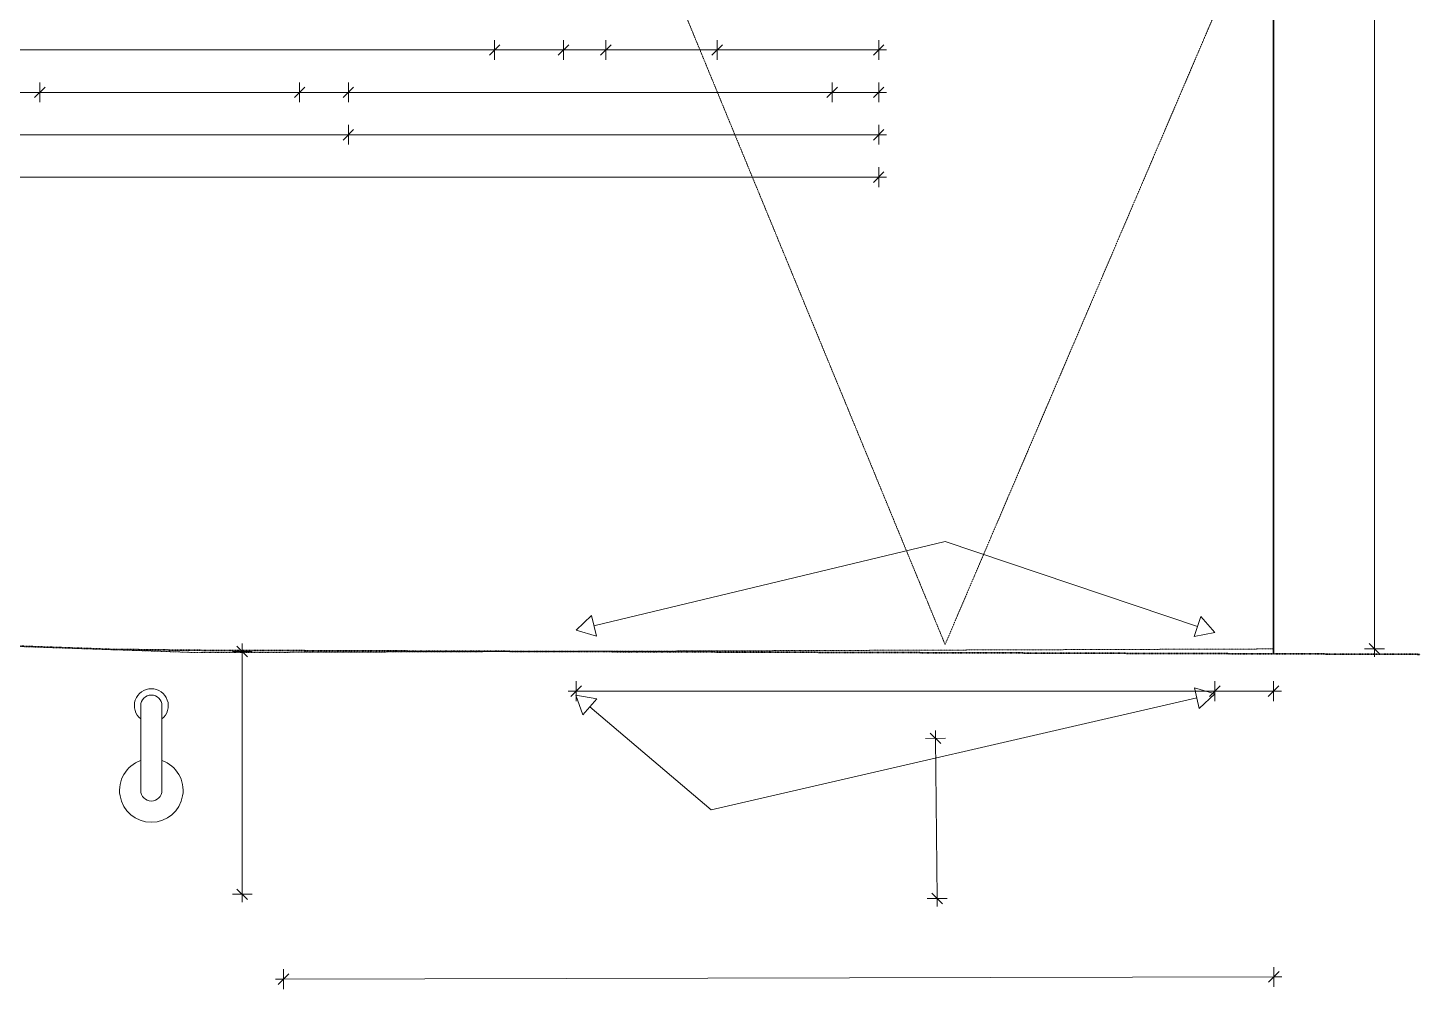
# Model space of a CAD drawing. Header units: metres. Extents: x 217015 to 311256, y -798315 to -742080.
# Drawn here: x 278048 to 291191, y -796991 to -787913 of the extents above; entities that cross this region are included whole.
import ezdxf

# ---------------------------------------------------------------- set-up
doc = ezdxf.new("R2010")
doc.units = ezdxf.units.M
doc.linetypes.add('pointillés', pattern=[0.5, 0.25, -0.25])
doc.linetypes.add('Tirets', pattern=[0.5, 0.25, -0.25])
for name, color, linetype in [('0._0. Rez-de-chaussée_1_Aménagement extérieurs constructions', 7, 'Continuous'), ('0._0. Rez-de-chaussée_1_Aménagement extérieurs démolitions', 7, 'Continuous'), ('0._0. Rez-de-chaussée_1_Equip _ égouttage', 7, 'Continuous'), ('0._0. Rez-de-chaussée_1_Zones', 7, 'Continuous'), ('cotations', 7, 'Continuous')]:
    doc.layers.add(name, color=color, linetype=linetype)

msp = doc.modelspace()

# ---------------------------------------------------------------- linework, layer by layer
at = {"layer": '0._0. Rez-de-chaussée_1_Aménagement extérieurs constructions', "color": 7, "linetype": 'Continuous', "lineweight": 18}
for p, q in [((286707, -792764), (283392, -793560)), ((286707, -792764), (289089, -793567)), ((283224, -793600), (283369, -793463)), ((283369, -793463), (283416, -793657)), ((289057, -793662), (289121, -793472)), ((289253, -793622), (289121, -793472)), ((283224, -793600), (283416, -793657)), ((289253, -793622), (289057, -793662))]:
    msp.add_line(p, q, dxfattribs=at)
at = {"layer": '0._0. Rez-de-chaussée_1_Aménagement extérieurs démolitions', "color": 251, "linetype": 'Continuous', "lineweight": 18}
for p, q in [((283221, -794213), (283418, -794249)), ((283221, -794213), (283288, -794401)), ((289106, -794339), (289061, -794144)), ((289253, -794202), (289061, -794144)), ((289253, -794202), (289106, -794339)), ((283418, -794249), (283288, -794401)), ((284498, -795297), (283353, -794325)), ((284498, -795297), (289084, -794241))]:
    msp.add_line(p, q, dxfattribs=at)
at = {"layer": '0._0. Rez-de-chaussée_1_Equip _ égouttage', "color": 7, "linetype": 'pointillés', "lineweight": 18}
for p, q in [((289806, -793778), (289783, -742080)), ((289806, -793778), (289783, -742080)), ((289806, -793778), (289783, -742080)), ((279658, -793813), (273806, -793608)), ((279658, -793813), (289806, -793778))]:
    msp.add_line(p, q, dxfattribs=at)
at = {"layer": '0._0. Rez-de-chaussée_1_Equip _ égouttage', "color": 8, "linetype": 'Tirets', "lineweight": 18}
for p, q in [((284252, -787780), (286707, -793736)), ((286707, -793736), (289252, -787780))]:
    msp.add_line(p, q, dxfattribs=at)
at = {"layer": '0._0. Rez-de-chaussée_1_Equip _ égouttage', "color": 8, "linetype": 'Continuous', "lineweight": 18}
for p, q in [((279114, -794314), (279114, -795114)), ((279314, -794314), (279314, -795114))]:
    msp.add_line(p, q, dxfattribs=at)
for centre, radius, start, end in [((279214, -794314), 160, 308.6822, 231.3178), ((279214, -794314), 100, 360, 180), ((279214, -795114), 300, 109.4712, 70.5288), ((279214, -795114), 100, 180, 360)]:
    msp.add_arc(centre, radius, start, end, dxfattribs=at)
at = {"layer": '0._0. Rez-de-chaussée_1_Zones', "color": 7, "linetype": 'Tirets', "lineweight": 35}
for p, q in [((289806, -793824), (289806, -742080)), ((278839, -793782), (273806, -793608)), ((279646, -793791), (278839, -793782)), ((289806, -793824), (279646, -793791)), ((291191, -793829), (289806, -793824))]:
    msp.add_line(p, q, dxfattribs=at)
at = {"layer": '0._0. Rez-de-chaussée_1_Zones', "color": 7, "linetype": 'Continuous', "lineweight": 35}
msp.add_line((289806, -793824), (289806, -742080), dxfattribs=at)
at = {"layer": 'cotations', "color": 251, "linetype": 'Continuous', "lineweight": 18}
for p, q in [((290760, -793778), (290760, -742080)), ((282455, -788216), (282455, -788028)), ((283105, -788216), (283105, -788028)), ((283505, -788216), (283505, -788028)), ((284555, -788216), (284555, -788028)), ((286080, -788216), (286080, -788028)), ((277756, -788122), (282455, -788122)), ((282505, -788072), (282405, -788172)), ((282455, -788122), (283105, -788122)), ((283155, -788072), (283055, -788172)), ((283105, -788122), (283505, -788122)), ((283555, -788072), (283455, -788172)), ((283505, -788122), (284555, -788122)), ((284605, -788072), (284505, -788172)), ((284555, -788122), (286080, -788122)), ((286030, -788172), (286130, -788072)), ((286080, -788122), (286155, -788122)), ((278161, -788616), (278161, -788428)), ((280614, -788616), (280614, -788428)), ((281074, -788616), (281074, -788428)), ((285640, -788616), (285640, -788428)), ((286080, -788616), (286080, -788428)), ((277701, -788522), (278161, -788522)), ((278211, -788472), (278111, -788572)), ((278161, -788522), (280614, -788522)), ((280664, -788472), (280564, -788572)), ((280614, -788522), (281074, -788522)), ((281124, -788472), (281024, -788572)), ((281074, -788522), (285640, -788522)), ((285690, -788472), (285590, -788572)), ((285640, -788522), (286080, -788522)), ((286030, -788572), (286130, -788472)), ((286080, -788522), (286155, -788522)), ((281074, -789016), (281074, -788828)), ((286080, -789016), (286080, -788828)), ((277701, -788922), (281074, -788922)), ((281124, -788872), (281024, -788972)), ((281074, -788922), (286080, -788922)), ((286030, -788972), (286130, -788872)), ((286080, -788922), (286155, -788922)), ((286080, -789416), (286080, -789228)), ((262373, -789322), (286080, -789322)), ((286030, -789372), (286130, -789272)), ((286080, -789322), (286155, -789322)), ((290854, -793778), (290667, -793778)), ((290710, -793728), (290810, -793828)), ((290760, -793853), (290760, -793778)), ((283224, -794270), (283224, -794082)), ((289253, -794270), (289253, -794082)), ((289807, -794270), (289807, -794082)), ((283149, -794176), (283224, -794176)), ((283274, -794126), (283174, -794226)), ((283224, -794176), (289253, -794176)), ((289303, -794126), (289203, -794226)), ((289253, -794176), (289807, -794176)), ((289757, -794226), (289857, -794126)), ((289807, -794176), (289882, -794176)), ((286523, -794624), (286711, -794622)), ((286668, -794672), (286567, -794573)), ((286616, -794548), (286617, -794623)), ((286617, -794623), (286632, -796135)), ((286538, -796136), (286726, -796134)), ((286582, -796085), (286683, -796184)), ((286632, -796135), (286633, -796210))]:
    msp.add_line(p, q, dxfattribs=at)
at = {"layer": 'cotations', "color": 252, "linetype": 'Continuous', "lineweight": 18}
for p, q in [((280166, -793801), (279979, -793801)), ((280122, -793851), (280022, -793751)), ((280072, -793801), (280072, -793726)), ((280072, -796095), (280072, -793801)), ((280022, -796045), (280122, -796145)), ((280166, -796095), (279979, -796095)), ((280072, -796170), (280072, -796095)), ((280511, -796847), (280412, -796947)), ((280462, -796991), (280461, -796803)), ((289760, -796926), (289860, -796825)), ((289810, -796969), (289810, -796782)), ((280386, -796897), (280461, -796897)), ((280461, -796897), (289810, -796875)), ((289810, -796875), (289885, -796875))]:
    msp.add_line(p, q, dxfattribs=at)

doc.saveas('drawing.dxf')
